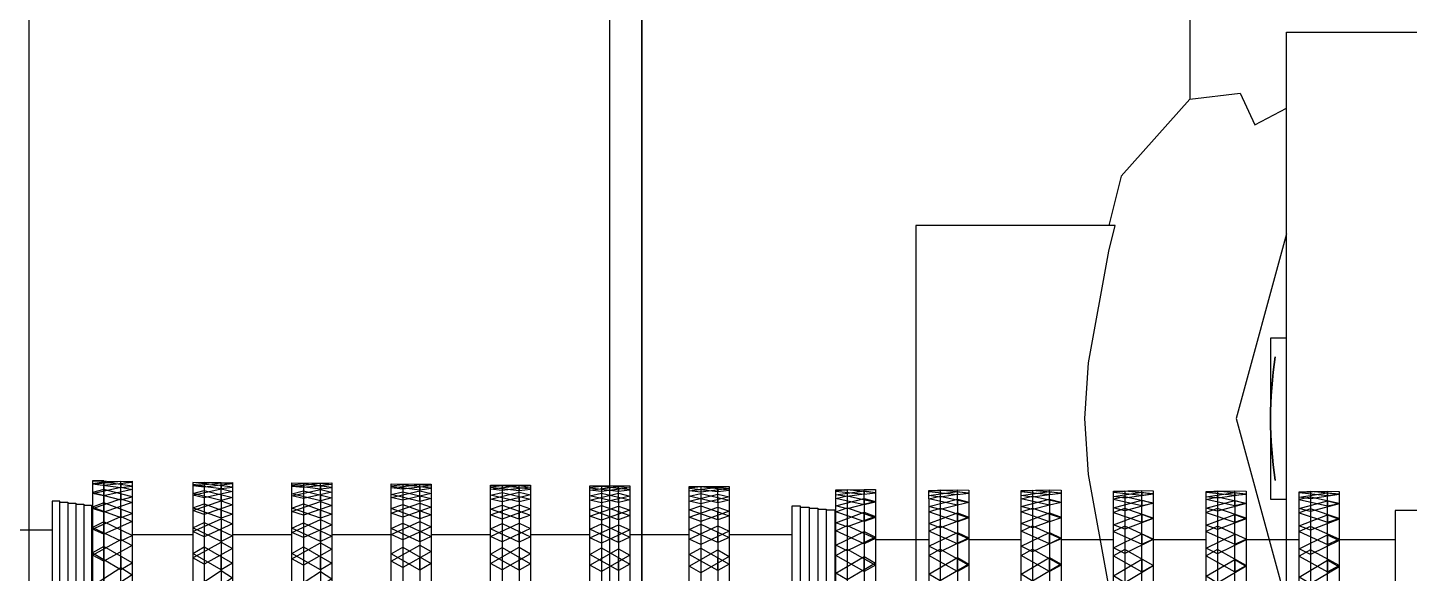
# Model space of a CAD drawing. Header units: millimetres. Extents: x -300 to 383236, y -195106 to -144646.
# Drawn here: x 28095.1 to 28523.5, y -163099.7 to -162930.2 of the extents above; entities that cross this region are included whole.
import ezdxf

# ---------------------------------------------------------------- set-up
doc = ezdxf.new("R2010")
doc.units = ezdxf.units.MM
doc.header["$LTSCALE"] = 60
doc.layers.add('EQUIPMENT', color=253, linetype='Continuous', lineweight=0)

# ---------------------------------------------------------------- blocks, each defined once
blk = doc.blocks.new('A$Cc6299706')
at = {"layer": 'EQUIPMENT', "lineweight": -3}
for points in [[(-42614.55, 32150.92), (-42604.62, 32145.68), (-42600.16, 32155.52), (-42584.53, 32153.66), (-42584.53, 32254.5), (-42584.53, 32509.5), (-42884.53, 32509.5), (-42884.53, 32254.5), (-42884.53, 32153.66), (-42868.9, 32155.52), (-42864.44, 32145.68), (-42854.55, 32150.9)], [(-42884.53, 32298.5), (-43054.53, 32298.5), (-43054.53, 32178.6), (-43054.53, 31949.5), (-43054.53, 32178.6)], [(-43254.53, 32180.96), (-43254.53, 32268.5), (-43254.53, 32284.51), (-43349.53, 32284.51), (-43349.53, 32268.5), (-43254.53, 32268.5), (-43254.53, 32180.96), (-43254.53, 31949.5), (-43254.53, 32180.96), (-43244.53, 32180.96), (-43244.53, 31949.5), (-43254.53, 31949.5), (-43254.53, 31859.51), (-43244.53, 31859.51), (-43244.53, 31628.05), (-43254.53, 31628.05), (-43254.53, 31859.51), (-43254.53, 31628.05), (-43254.53, 31540.5), (-43244.53, 31540.5), (-43244.53, 31533.5), (-43244.96, 31533.18), (-43245.45, 31522.5), (-43064.53, 31486.6)], [(-43064.53, 32178.6), (-43064.53, 31949.5), (-43244.53, 31949.5), (-43244.53, 31859.51), (-43064.53, 31859.51), (-43064.53, 31630.39)], [(-42884.53, 32153.66), (-42905.86, 32129.8), (-42909.65, 32114.5)], [(-42854.55, 32111.9), (-42870.2, 32054.5), (-42854.55, 31997.11)], [(-42854.55, 32079.5), (-42859.53, 32079.5), (-42859.53, 32029.5), (-42854.55, 32029.5)], [(-43221.33, 31963.49), (-43221.33, 32035.22), (-43224.87, 32035.17), (-43216.03, 32035.03)], [(-43224.87, 32035.17), (-43224.87, 32034.3), (-43224.87, 32031.58), (-43224.87, 32027.05), (-43224.87, 32020.76), (-43224.87, 32012.81), (-43224.87, 32003.32), (-43224.87, 31992.41), (-43224.87, 31980.24), (-43224.87, 31967), (-43224.87, 31953.22)], [(-43224.87, 32034.17), (-43216.03, 32035.08), (-43212.5, 32034.71), (-43221.33, 32033.8), (-43221.33, 31962.44)], [(-43216.03, 31997.4), (-43216.03, 32007.72), (-43212.5, 32009.75), (-43221.33, 32014.85), (-43224.87, 32012.81), (-43216.03, 32007.72), (-43216.03, 32016.56), (-43212.5, 32018.24), (-43221.33, 32022.44), (-43224.87, 32020.76), (-43216.03, 32016.56), (-43216.03, 32023.81), (-43212.5, 32025.11), (-43221.33, 32028.34), (-43224.87, 32027.05), (-43216.03, 32023.81), (-43216.03, 32029.35), (-43212.5, 32030.24), (-43221.33, 32032.47), (-43224.87, 32031.58), (-43216.03, 32029.35), (-43216.03, 32033.11), (-43212.5, 32033.58), (-43221.33, 32034.78), (-43224.87, 32034.3), (-43216.03, 32033.11)], [(-43221.33, 32034.78), (-43221.33, 31963.69)], [(-43221.33, 32032.47), (-43221.33, 31963.05)], [(-43216.03, 32034.06), (-43216.03, 32033.11), (-43216.03, 32035.03), (-43212.5, 32035.08), (-43212.5, 32033.58), (-43212.5, 32030.24), (-43212.5, 32025.11), (-43212.5, 32018.24), (-43212.5, 32009.75), (-43212.5, 31999.76), (-43212.5, 31988.41), (-43212.5, 31975.86), (-43212.5, 31965.71)], [(-43184.93, 32034.63), (-43193.76, 32034.73), (-43190.24, 32034.77), (-43190.24, 31963.26)], [(-43193.76, 32034.73), (-43193.76, 32033.95), (-43193.76, 32031.3), (-43193.76, 32026.82), (-43193.76, 32020.59), (-43193.76, 32012.69), (-43193.76, 32003.23), (-43193.76, 31992.35), (-43193.76, 31980.21), (-43193.76, 31969.67)], [(-43184.93, 32030.86), (-43184.93, 32029.1), (-43184.93, 32032.79), (-43181.39, 32033.26), (-43190.24, 32034.4), (-43193.76, 32033.95), (-43184.93, 32032.79)], [(-43184.93, 32029.1), (-43193.76, 32031.3), (-43190.24, 32032.17), (-43181.39, 32029.98), (-43184.93, 32029.1), (-43184.93, 32023.62)], [(-43190.24, 32034.4), (-43190.24, 31963.5)], [(-43190.24, 32033.27), (-43190.24, 31962.17)], [(-43190.24, 32032.17), (-43190.24, 31962.9)], [(-43184.93, 32033.72), (-43184.93, 32032.79), (-43184.93, 32034.63), (-43181.39, 32034.68), (-43181.39, 32033.26), (-43181.39, 32029.98), (-43181.39, 32024.9), (-43181.39, 32018.09), (-43181.39, 32009.65), (-43181.39, 31999.69), (-43181.39, 31988.37), (-43181.39, 31975.83), (-43181.39, 31965.87)], [(-43162.97, 31969.72), (-43162.97, 31980.2), (-43162.97, 31992.34), (-43162.97, 32003.2), (-43162.97, 32012.65), (-43162.97, 32020.54), (-43162.97, 32026.75), (-43162.97, 32031.2), (-43162.97, 32033.83), (-43162.97, 32034.59), (-43154.13, 32034.51)], [(-43154.13, 32030.76), (-43154.13, 32029.02), (-43154.13, 32032.69), (-43150.59, 32033.14), (-43159.43, 32034.28), (-43162.97, 32033.83), (-43154.13, 32032.69)], [(-43154.13, 32029.02), (-43162.97, 32031.2), (-43159.43, 32032.08), (-43150.59, 32029.9), (-43154.13, 32029.02), (-43154.13, 32023.56)], [(-43159.43, 32034.62), (-43159.43, 31963.19)], [(-43159.43, 32034.28), (-43159.43, 31963.44)], [(-43159.43, 32033.09), (-43159.43, 31962.08)], [(-43159.43, 32032.08), (-43159.43, 31962.85)], [(-43154.13, 32033.6), (-43154.13, 32032.69), (-43154.13, 32034.51), (-43150.59, 32034.55), (-43150.59, 32033.14), (-43150.59, 32029.9), (-43150.59, 32024.84), (-43150.59, 32018.04), (-43150.59, 32009.61), (-43150.59, 31999.66), (-43150.59, 31988.35), (-43150.59, 31975.83), (-43150.59, 31965.92)], [(-43132.17, 31969.85), (-43132.17, 31980.17), (-43132.17, 31992.29), (-43132.17, 32003.14), (-43132.17, 32012.55), (-43132.17, 32020.4), (-43132.17, 32026.57), (-43132.17, 32030.97), (-43132.17, 32033.54), (-43132.17, 32034.24), (-43123.33, 32034.19)], [(-43123.33, 32030.54), (-43123.33, 32028.82), (-43123.33, 32032.44), (-43119.79, 32032.88), (-43128.63, 32033.98), (-43132.17, 32033.54), (-43123.33, 32032.44)], [(-43123.33, 32028.82), (-43132.17, 32030.97), (-43128.63, 32031.83), (-43119.79, 32029.68), (-43123.33, 32028.82), (-43123.33, 32023.41)], [(-43128.63, 32034.25), (-43128.63, 31963.01)], [(-43128.63, 32033.98), (-43128.63, 31963.29)], [(-43128.63, 32032.65), (-43128.63, 31961.87)], [(-43128.63, 32031.83), (-43128.63, 31962.73)], [(-43123.33, 32033.32), (-43123.33, 32032.44), (-43123.33, 32034.19), (-43119.79, 32034.21), (-43119.79, 32032.88), (-43119.79, 32029.68), (-43119.79, 32024.67), (-43119.79, 32017.92), (-43119.79, 32009.52), (-43119.79, 31999.61), (-43119.79, 31988.31), (-43119.79, 31975.81), (-43119.79, 31966.05)], [(-43101.36, 31980.15), (-43101.37, 31992.25), (-43101.37, 32003.07), (-43101.37, 32012.45), (-43101.37, 32020.27), (-43101.37, 32026.4), (-43101.37, 32030.74), (-43101.37, 32033.26), (-43101.37, 32033.9), (-43092.52, 32033.89)], [(-43092.52, 32030.32), (-43092.52, 32028.63), (-43092.52, 32032.19), (-43089, 32032.61), (-43097.83, 32033.69), (-43101.37, 32033.26), (-43092.52, 32032.19)], [(-43097.83, 32033.9), (-43097.83, 31962.83)], [(-43097.83, 32033.69), (-43097.83, 31963.15)], [(-43097.83, 32032.23), (-43097.83, 31961.67)], [(-43092.52, 32033.05), (-43092.52, 32032.19), (-43092.52, 32033.89), (-43089, 32033.89), (-43089, 32032.61), (-43089, 32029.47), (-43089, 32024.51), (-43089, 32017.8), (-43089, 32009.44), (-43089, 31999.55), (-43089, 31988.28), (-43089, 31975.78), (-43089, 31966.18)], [(-43070.56, 31970.07), (-43070.56, 31980.13), (-43070.56, 31992.21), (-43070.56, 32003.02), (-43070.56, 32012.38), (-43070.56, 32020.17), (-43070.56, 32026.26), (-43070.56, 32030.59), (-43070.56, 32033.05), (-43070.56, 32033.65), (-43061.73, 32033.66)], [(-43061.73, 32030.16), (-43061.73, 32028.48), (-43061.73, 32032.01), (-43058.19, 32032.42), (-43067.03, 32033.47), (-43070.56, 32033.05), (-43061.73, 32032.01)], [(-43067.03, 32033.64), (-43067.03, 31962.7)], [(-43067.03, 32033.47), (-43067.03, 31963.04)], [(-43067.03, 32031.92), (-43067.03, 31961.52)], [(-43061.73, 32032.84), (-43061.73, 32032.01), (-43061.73, 32033.66), (-43058.19, 32033.65), (-43058.19, 32032.42), (-43058.19, 32029.32), (-43058.19, 32024.39), (-43058.19, 32017.71), (-43058.19, 32009.37), (-43058.19, 31999.51), (-43058.19, 31988.25), (-43058.19, 31975.76), (-43058.19, 31966.27)], [(-43039.77, 31970.14), (-43039.77, 31980.11), (-43039.77, 31992.19), (-43039.77, 32002.98), (-43039.77, 32012.33), (-43039.77, 32020.09), (-43039.77, 32026.17), (-43039.77, 32030.45), (-43039.77, 32032.9), (-43039.77, 32033.45), (-43030.93, 32033.49)], [(-43030.93, 32030.04), (-43030.93, 32028.37), (-43030.93, 32031.86), (-43027.39, 32032.27), (-43036.23, 32033.3), (-43039.77, 32032.9), (-43030.93, 32031.86)], [(-43036.23, 32033.43), (-43036.23, 31962.61)], [(-43036.23, 32033.3), (-43036.23, 31962.96)], [(-43030.93, 32032.68), (-43030.93, 32031.86), (-43030.93, 32033.49), (-43027.39, 32033.47), (-43027.39, 32032.27), (-43027.39, 32029.2), (-43027.39, 32024.3), (-43027.39, 32017.65), (-43027.39, 32009.33), (-43027.39, 31999.47), (-43027.39, 31988.23), (-43027.39, 31975.95)], [(-42994.36, 31939.97), (-42994.36, 31952.82), (-42994.36, 31966.89), (-42994.36, 31980.03), (-42994.36, 31992.06), (-42994.36, 32002.78), (-42994.36, 32012.03), (-42994.36, 32019.68), (-42994.36, 32025.62), (-42994.36, 32029.76), (-42994.36, 32032.02), (-42994.36, 32032.39), (-42985.53, 32032.54)], [(-42985.53, 32029.36), (-42985.53, 32027.76), (-42985.53, 32031.1), (-42981.99, 32031.47), (-42990.83, 32032.39), (-42994.36, 32032.02), (-42985.53, 32031.1)], [(-42994.36, 32032.39), (-42990.83, 32032.34), (-42990.83, 31962.06)], [(-42985.53, 32031.11), (-42990.83, 32030.37), (-42994.36, 32030.86), (-42985.53, 32032.08), (-42981.99, 32031.59)], [(-42990.83, 32032.39), (-42990.83, 31962.51)], [(-42985.53, 32031.84), (-42985.53, 32031.1), (-42985.53, 32032.54), (-42981.99, 32032.48), (-42981.99, 32031.47), (-42981.99, 32028.56), (-42981.99, 32023.8), (-42981.99, 32017.28), (-42981.99, 32009.07), (-42981.99, 31999.29), (-42981.99, 31988.11), (-42981.99, 31975.69), (-42981.99, 31965.87)], [(-42965.46, 32029.66), (-42965.47, 32031.9), (-42965.47, 32032.24), (-42956.63, 32032.4)], [(-42956.63, 32029.26), (-42956.63, 32027.68), (-42956.63, 32030.98), (-42953.09, 32031.35), (-42961.94, 32032.26), (-42965.47, 32031.9), (-42956.63, 32030.98)], [(-42965.47, 32032.24), (-42961.94, 32032.17), (-42961.94, 31961.99)], [(-42956.62, 32030.93), (-42961.94, 32030.18), (-42965.47, 32030.67), (-42956.63, 32031.92), (-42953.09, 32031.42)], [(-42961.94, 32032.26), (-42961.94, 31962.44)], [(-42956.63, 32031.71), (-42956.63, 32030.98), (-42956.63, 32032.4), (-42953.09, 32032.34), (-42953.09, 32031.35), (-42953.09, 32028.47), (-42953.09, 32023.73), (-42953.09, 32017.22), (-42953.09, 32009.02), (-42953.09, 31999.27), (-42953.09, 31988.1), (-42953.09, 31975.68), (-42953.09, 31965.93)], [(-42936.87, 31969.73), (-42936.87, 31980.02), (-42936.87, 31992.04), (-42936.87, 32002.74), (-42936.87, 32011.98), (-42936.87, 32019.61), (-42936.87, 32025.53), (-42936.87, 32029.64), (-42936.87, 32031.87), (-42936.87, 32032.22), (-42928.02, 32032.38)], [(-42928.02, 32029.24), (-42928.02, 32027.66), (-42928.02, 32030.96), (-42924.5, 32031.33), (-42933.33, 32032.24), (-42936.87, 32031.87), (-42928.02, 32030.96)], [(-42936.87, 32032.22), (-42933.33, 32032.15), (-42933.33, 31961.97)], [(-42928.02, 32030.89), (-42933.33, 32030.14), (-42936.87, 32030.65), (-42928.02, 32031.89), (-42924.5, 32031.39)], [(-42933.33, 32032.24), (-42933.33, 31962.43)], [(-42928.02, 32031.7), (-42928.02, 32030.96), (-42928.02, 32032.38), (-42924.5, 32032.31), (-42924.5, 32031.33), (-42924.5, 32028.45), (-42924.5, 32023.72), (-42924.5, 32017.22), (-42924.5, 32009.02), (-42924.5, 31999.27), (-42924.5, 31988.09), (-42924.5, 31975.68), (-42924.5, 31965.94)], [(-42908.27, 31969.82), (-42908.27, 31980.01), (-42908.27, 31992), (-42908.27, 32002.69), (-42908.27, 32011.91), (-42908.27, 32019.52), (-42908.27, 32025.4), (-42908.27, 32029.47), (-42908.27, 32031.68), (-42908.27, 32031.97), (-42899.43, 32032.16)], [(-42899.43, 32029.18), (-42899.43, 32027.52), (-42899.43, 32029.09), (-42899.43, 32027.52), (-42899.43, 32030.79), (-42895.9, 32031.14), (-42904.73, 32032.03), (-42908.27, 32031.68), (-42899.43, 32030.79)], [(-42908.27, 32031.97), (-42904.73, 32031.89), (-42904.73, 31961.85)], [(-42904.73, 32032.03), (-42904.73, 31962.32)], [(-42899.43, 32031.63), (-42899.43, 32030.79), (-42899.43, 32032.16), (-42895.9, 32032.08), (-42895.9, 32031.14), (-42895.9, 32028.3), (-42895.9, 32023.61), (-42895.9, 32017.13), (-42895.9, 32008.96), (-42895.9, 31999.22), (-42895.9, 31988.07), (-42895.9, 31975.67), (-42895.9, 31966.03)], [(-42879.46, 31969.85), (-42879.46, 31980), (-42879.46, 31991.99), (-42879.46, 32002.68), (-42879.46, 32011.9), (-42879.46, 32019.49), (-42879.46, 32025.37), (-42879.46, 32029.43), (-42879.46, 32031.63), (-42879.46, 32031.91), (-42870.63, 32032.1)], [(-42870.63, 32029.1), (-42870.63, 32027.48), (-42870.63, 32029.04), (-42870.63, 32027.48), (-42870.63, 32030.74), (-42867.09, 32031.1), (-42875.93, 32031.98), (-42879.46, 32031.63), (-42870.63, 32030.74)], [(-42879.46, 32031.91), (-42875.93, 32031.83), (-42875.93, 31961.81)], [(-42875.93, 32031.98), (-42875.93, 31962.3)], [(-42870.63, 32031.56), (-42870.63, 32030.74), (-42870.63, 32032.1), (-42867.09, 32032.02), (-42867.09, 32031.1), (-42867.09, 32028.27), (-42867.09, 32023.57), (-42867.09, 32017.1), (-42867.09, 32008.94), (-42867.09, 31999.21), (-42867.09, 31988.07), (-42867.09, 31975.66), (-42867.09, 31966.04)], [(-42850.67, 31969.88), (-42850.67, 31979.99), (-42850.67, 31991.98), (-42850.67, 32002.66), (-42850.67, 32011.86), (-42850.67, 32019.45), (-42850.67, 32025.31), (-42850.67, 32029.36), (-42850.67, 32031.53), (-42850.67, 32031.79), (-42841.83, 32032.01)], [(-42841.83, 32028.95), (-42841.83, 32027.42), (-42841.83, 32028.97), (-42841.83, 32027.42), (-42841.83, 32030.66), (-42838.3, 32031.01), (-42847.13, 32031.88), (-42850.67, 32031.53), (-42841.83, 32030.66)], [(-42847.13, 32031.88), (-42847.13, 31962.24)], [(-42841.83, 32031.43), (-42841.83, 32030.66), (-42841.83, 32032.01), (-42838.3, 32031.92), (-42838.3, 32031.01), (-42838.3, 32028.2), (-42838.3, 32023.52), (-42838.3, 32017.07), (-42838.3, 32008.92), (-42838.3, 31999.2), (-42838.3, 31988.05), (-42838.3, 31975.65), (-42838.3, 31966.09)], [(-43234.93, 31861.45), (-43234.93, 32028.85), (-43237.33, 32028.85), (-43237.33, 31863.85)], [(-43234.93, 32028.55), (-43232.43, 32028.55), (-43232.43, 31780.45), (-43234.93, 31780.45)], [(-43232.43, 32028.25), (-43230.03, 32028.25), (-43230.03, 31780.75), (-43232.43, 31780.75)], [(-43230.03, 32027.95), (-43227.53, 32027.95), (-43227.53, 31781.05), (-43230.03, 31781.05)], [(-43227.53, 32027.65), (-43225.13, 32027.65), (-43225.13, 31781.35), (-43227.53, 31781.35)], [(-43221.33, 32030.53), (-43221.33, 31960.56)], [(-43221.33, 32028.34), (-43221.33, 31961.57)], [(-43216.03, 32029.62), (-43216.03, 32029.35), (-43216.03, 32031.13), (-43216.03, 32029.35), (-43216.03, 32031.13)], [(-43184.93, 32023.62), (-43193.76, 32026.82), (-43190.24, 32028.11), (-43181.39, 32024.9), (-43184.93, 32023.62), (-43184.93, 32016.42)], [(-43190.24, 32029.9), (-43190.24, 31960.26)], [(-43190.24, 32028.11), (-43190.24, 31961.45)], [(-43154.13, 32023.56), (-43162.97, 32026.75), (-43159.43, 32028.03), (-43150.59, 32024.84), (-43154.13, 32023.56), (-43154.13, 32016.38)], [(-43159.43, 32029.69), (-43159.43, 31960.16)], [(-43159.43, 32028.03), (-43159.43, 31961.41)], [(-43123.33, 32023.41), (-43132.17, 32026.57), (-43128.63, 32027.83), (-43119.79, 32024.67), (-43123.33, 32023.41), (-43123.33, 32016.26)], [(-43128.63, 32029.19), (-43128.63, 31959.92)], [(-43128.63, 32027.83), (-43128.63, 31961.32)], [(-43092.52, 32028.63), (-43101.37, 32030.74), (-43097.83, 32031.6), (-43089, 32029.47), (-43092.52, 32028.63), (-43092.52, 32023.26)], [(-43092.52, 32023.26), (-43101.37, 32026.4), (-43097.83, 32027.65), (-43089, 32024.51), (-43092.52, 32023.26), (-43092.52, 32016.16)], [(-43097.83, 32031.6), (-43097.83, 31962.61)], [(-43097.83, 32028.7), (-43097.83, 31959.68)], [(-43097.83, 32027.65), (-43097.83, 31961.22)], [(-43061.73, 32028.48), (-43070.56, 32030.59), (-43067.03, 32031.42), (-43058.19, 32029.32), (-43061.73, 32028.48), (-43061.73, 32023.14)], [(-43067.03, 32031.42), (-43067.03, 31962.52)], [(-43067.03, 32028.34), (-43067.03, 31959.5)], [(-43030.93, 32028.37), (-43039.77, 32030.45), (-43036.23, 32031.28), (-43027.39, 32029.2), (-43030.93, 32028.37), (-43030.93, 32023.05)], [(-43036.23, 32031.67), (-43036.23, 31961.4)], [(-43036.23, 32031.28), (-43036.23, 31962.45)], [(-43036.23, 32028.05), (-43036.23, 31959.36)], [(-42985.53, 32027.76), (-42994.36, 32029.76), (-42990.83, 32030.55), (-42981.99, 32028.56), (-42985.53, 32027.76), (-42985.53, 32022.6)], [(-42990.83, 32030.55), (-42990.83, 31962.08)], [(-42990.83, 32030.37), (-42990.83, 31960.76)], [(-42956.63, 32027.68), (-42965.47, 32029.66), (-42961.94, 32030.44), (-42953.09, 32028.47), (-42956.63, 32027.68), (-42956.63, 32022.52)], [(-42965.47, 32029.66), (-42965.46, 32025.54)], [(-42956.63, 32027.68), (-42961.94, 32026.31), (-42965.47, 32027.23), (-42956.63, 32029.53), (-42953.09, 32028.61)], [(-42961.94, 32030.44), (-42961.94, 31962.03)], [(-42961.94, 32030.18), (-42961.94, 31960.67)], [(-42928.02, 32027.66), (-42936.87, 32029.64), (-42933.33, 32030.43), (-42924.5, 32028.45), (-42928.02, 32027.66), (-42928.02, 32022.52)], [(-42928.02, 32027.65), (-42933.33, 32026.27), (-42936.87, 32027.19), (-42928.02, 32029.49), (-42924.5, 32028.57)], [(-42933.33, 32030.43), (-42933.33, 31962.02)], [(-42933.33, 32030.14), (-42933.33, 31960.66)], [(-42899.43, 32024.87), (-42899.43, 32022.41), (-42899.43, 32024.81), (-42899.43, 32022.41), (-42899.43, 32024.81), (-42899.43, 32022.41), (-42899.43, 32027.52), (-42895.9, 32028.3), (-42904.73, 32030.26), (-42908.27, 32029.47), (-42899.43, 32027.52)], [(-42904.73, 32030.26), (-42904.73, 31961.93)], [(-42904.73, 32029.84), (-42904.73, 31960.51)], [(-42870.63, 32027.48), (-42879.46, 32029.43), (-42875.93, 32030.22), (-42867.09, 32028.27), (-42870.63, 32027.48), (-42870.63, 32022.38)], [(-42875.93, 32030.22), (-42875.93, 31961.91)], [(-42875.93, 32029.77), (-42875.93, 31960.47)], [(-42850.67, 32031.79), (-42847.13, 32031.71), (-42847.13, 31961.76)], [(-42841.83, 32024.61), (-42841.83, 32022.33), (-42841.83, 32024.72), (-42841.83, 32022.33), (-42841.83, 32024.72), (-42841.83, 32022.33), (-42841.83, 32027.42), (-42838.3, 32028.2), (-42847.13, 32030.14), (-42850.67, 32029.36), (-42841.83, 32027.42)], [(-42847.13, 32030.14), (-42847.13, 31961.87)], [(-42847.13, 32029.62), (-42847.13, 31960.4)], [(-43221.33, 32025.46), (-43221.33, 31957.89)], [(-43216.03, 32024.18), (-43216.03, 32023.81), (-43216.03, 32026.4), (-43216.03, 32023.81), (-43216.03, 32026.4), (-43216.03, 32023.81), (-43216.03, 32026.4)], [(-43190.24, 32024.74), (-43190.24, 31957.54)], [(-43184.93, 32026.18), (-43184.93, 32023.62)], [(-43159.43, 32024.5), (-43159.43, 31957.43)], [(-43154.13, 32026.11), (-43154.13, 32023.56)], [(-43128.63, 32023.92), (-43128.63, 31957.15)], [(-43123.33, 32025.94), (-43123.33, 32023.41)], [(-43097.83, 32023.35), (-43097.83, 31956.87)], [(-43092.52, 32025.77), (-43092.52, 32023.26)], [(-43061.73, 32023.14), (-43070.56, 32026.26), (-43067.03, 32027.52), (-43058.19, 32024.39), (-43061.73, 32023.14), (-43061.73, 32016.08)], [(-43067.03, 32027.52), (-43067.03, 31961.15)], [(-43061.73, 32025.64), (-43061.73, 32023.14)], [(-43030.93, 32023.05), (-43039.77, 32026.17), (-43036.23, 32027.41), (-43027.39, 32024.3), (-43030.93, 32023.05), (-43030.93, 32016.01)], [(-43036.23, 32027.41), (-43036.23, 31961.1)], [(-43030.93, 32025.54), (-43030.93, 32023.05)], [(-43005.33, 31861.82), (-43005.33, 32027.35), (-43007.93, 32027.35), (-43007.93, 31864.42)], [(-43005.33, 32027.05), (-43002.63, 32027.05), (-43002.63, 31781.96), (-43005.33, 31781.96)], [(-43002.63, 32026.75), (-42999.93, 32026.75), (-42999.93, 31782.26), (-43002.63, 31782.26)], [(-42999.93, 32026.45), (-42997.33, 32026.45), (-42997.33, 31782.56), (-42999.93, 31782.56)], [(-42997.33, 32026.15), (-42994.63, 32026.15), (-42994.63, 31782.86), (-42997.33, 31782.86)], [(-42985.53, 32022.6), (-42994.36, 32025.62), (-42990.83, 32026.84), (-42981.99, 32023.8), (-42985.53, 32022.6), (-42985.53, 32015.67)], [(-42990.83, 32026.84), (-42990.83, 31960.81)], [(-42990.83, 32026.53), (-42990.83, 31958.63)], [(-42985.53, 32025.02), (-42985.53, 32022.6)], [(-42956.63, 32022.52), (-42965.47, 32025.54), (-42961.94, 32026.75), (-42953.09, 32023.73), (-42956.63, 32022.52), (-42956.63, 32015.62)], [(-42965.47, 32025.54), (-42965.46, 32019.62)], [(-42961.94, 32026.75), (-42961.94, 31960.76)], [(-42961.94, 32026.31), (-42961.94, 31958.52)], [(-42956.63, 32024.94), (-42956.63, 32022.52)], [(-42928.02, 32022.52), (-42936.87, 32025.53), (-42933.33, 32026.73), (-42924.5, 32023.72), (-42928.02, 32022.52), (-42928.02, 32015.61)], [(-42928.05, 32022.56), (-42933.33, 32020.58), (-42936.87, 32021.91), (-42928.02, 32025.23), (-42924.5, 32023.9)], [(-42933.33, 32026.73), (-42933.33, 31960.75)], [(-42933.33, 32026.27), (-42933.33, 31958.5)], [(-42928.02, 32024.92), (-42928.02, 32022.52)], [(-42899.43, 32018.75), (-42899.43, 32015.53), (-42899.43, 32018.72), (-42899.43, 32015.53), (-42899.43, 32018.72), (-42899.43, 32015.53), (-42899.43, 32018.72), (-42899.43, 32015.53), (-42899.43, 32022.41), (-42895.9, 32023.61), (-42904.73, 32026.6), (-42908.27, 32025.4), (-42899.43, 32022.41)], [(-42904.73, 32026.6), (-42904.73, 31960.68)], [(-42904.73, 32025.92), (-42904.73, 31958.33)], [(-42867.09, 32016.91), (-42875.93, 32012.58), (-42879.46, 32014.3), (-42870.63, 32018.64), (-42870.63, 32015.51), (-42870.63, 32018.7), (-42870.63, 32015.51), (-42870.63, 32018.7), (-42870.63, 32015.51), (-42870.63, 32018.7), (-42870.63, 32015.51), (-42870.63, 32022.38), (-42867.09, 32023.57), (-42875.93, 32026.56), (-42879.46, 32025.37), (-42870.63, 32022.38), (-42870.63, 32024.77), (-42870.63, 32022.38), (-42870.63, 32024.77)], [(-42875.93, 32026.56), (-42875.93, 31960.66)], [(-42875.93, 32025.82), (-42875.93, 31958.28)], [(-42841.83, 32018.45), (-42841.83, 32015.47), (-42841.83, 32018.65), (-42841.83, 32015.47), (-42841.83, 32018.65), (-42841.83, 32015.47), (-42841.83, 32018.65), (-42841.83, 32015.47), (-42841.83, 32022.33), (-42838.3, 32023.52), (-42847.13, 32026.5), (-42850.67, 32025.31), (-42841.83, 32022.33)], [(-42847.13, 32026.5), (-42847.13, 31960.64)], [(-42847.13, 32025.66), (-42847.13, 31958.2)], [(-42808.53, 32026), (-42820.93, 32026), (-42820.93, 31783.01), (-42808.53, 31783.01)], [(-43257.13, 32020), (-43241.83, 32020), (-43237.43, 32020)], [(-43221.33, 32022.44), (-43221.33, 31959.28)], [(-43216.03, 32017.03), (-43216.03, 32016.56), (-43216.03, 32019.92), (-43216.03, 32016.56), (-43216.03, 32019.92), (-43216.03, 32016.56), (-43216.03, 32019.92), (-43216.03, 32016.56), (-43216.03, 32019.92)], [(-43184.93, 32016.42), (-43193.76, 32020.59), (-43190.24, 32022.26), (-43181.39, 32018.09), (-43184.93, 32016.42), (-43184.93, 32007.62)], [(-43190.24, 32022.26), (-43190.24, 31959.18)], [(-43184.93, 32019.76), (-43184.93, 32016.42)], [(-43184.93, 32019.76), (-43184.93, 32016.42)], [(-43184.93, 32019.76), (-43184.93, 32016.42)], [(-43154.13, 32016.38), (-43162.97, 32020.54), (-43159.43, 32022.2), (-43150.59, 32018.04), (-43154.13, 32016.38), (-43154.13, 32007.58)], [(-43159.43, 32022.2), (-43159.43, 31959.16)], [(-43154.13, 32019.7), (-43154.13, 32016.38)], [(-43154.13, 32019.7), (-43154.13, 32016.38)], [(-43154.13, 32019.7), (-43154.13, 32016.38)], [(-43123.33, 32016.26), (-43132.17, 32020.4), (-43128.63, 32022.06), (-43119.79, 32017.92), (-43123.33, 32016.26), (-43123.33, 32007.51)], [(-43128.63, 32022.06), (-43128.63, 31959.08)], [(-43123.33, 32019.57), (-43123.33, 32016.26)], [(-43123.33, 32019.57), (-43123.33, 32016.26)], [(-43123.33, 32019.57), (-43123.33, 32016.26)], [(-43092.52, 32016.16), (-43101.37, 32020.27), (-43097.83, 32021.92), (-43089, 32017.8), (-43092.52, 32016.16), (-43092.52, 32007.43)], [(-43097.83, 32021.92), (-43097.83, 31959.01)], [(-43092.52, 32019.45), (-43092.52, 32016.16)], [(-43092.52, 32019.45), (-43092.52, 32016.16)], [(-43092.52, 32019.45), (-43092.52, 32016.16)], [(-43061.73, 32016.08), (-43070.56, 32020.17), (-43067.03, 32021.81), (-43058.19, 32017.71), (-43061.73, 32016.08), (-43061.73, 32007.37)], [(-43067.03, 32022.94), (-43067.03, 31956.68)], [(-43067.03, 32021.81), (-43067.03, 31958.95)], [(-43061.73, 32019.35), (-43061.73, 32016.08)], [(-43061.73, 32019.35), (-43061.73, 32016.08)], [(-43061.73, 32019.35), (-43061.73, 32016.08)], [(-43030.93, 32016.01), (-43039.77, 32020.09), (-43036.23, 32021.73), (-43027.39, 32017.65), (-43030.93, 32016.01), (-43030.93, 32007.33)], [(-43036.23, 32022.61), (-43036.23, 31956.52)], [(-43036.23, 32021.73), (-43036.23, 31958.91)], [(-43030.93, 32019.28), (-43030.93, 32016.01)], [(-43030.93, 32019.28), (-43030.93, 32016.01)], [(-43030.93, 32019.28), (-43030.93, 32016.01)], [(-42985.53, 32015.67), (-42994.36, 32019.68), (-42990.83, 32021.29), (-42981.99, 32017.28), (-42985.53, 32015.67), (-42985.53, 32007.08)], [(-42990.83, 32021.29), (-42990.83, 31958.69)], [(-42990.83, 32020.88), (-42990.83, 31955.68)], [(-42956.63, 32015.62), (-42965.47, 32019.62), (-42961.94, 32021.23), (-42953.09, 32017.22), (-42956.63, 32015.62), (-42956.63, 32007.05)], [(-42965.47, 32019.62), (-42965.46, 32011.99)], [(-42961.94, 32021.23), (-42961.94, 31958.65)], [(-42961.94, 32020.62), (-42961.94, 31955.56)], [(-42928.02, 32015.61), (-42936.87, 32019.61), (-42933.33, 32021.22), (-42924.5, 32017.22), (-42928.02, 32015.61), (-42928.02, 32007.05)], [(-42933.33, 32021.22), (-42933.33, 31958.65)], [(-42933.33, 32020.58), (-42933.33, 31955.54)], [(-42895.9, 32008.83), (-42904.73, 32003.59), (-42908.27, 32005.69), (-42899.43, 32010.93), (-42899.43, 32006.98), (-42899.43, 32010.93), (-42899.43, 32006.98), (-42899.43, 32010.93), (-42899.43, 32006.98), (-42899.43, 32010.93), (-42899.43, 32006.98), (-42899.43, 32010.93), (-42899.43, 32006.98), (-42899.43, 32015.53), (-42895.9, 32017.13), (-42904.73, 32021.11), (-42908.27, 32019.52), (-42899.43, 32015.53)], [(-42904.73, 32021.11), (-42904.73, 31958.59)], [(-42904.73, 32020.17), (-42904.73, 31955.35)], [(-42870.63, 32010.8), (-42870.63, 32006.98), (-42870.63, 32010.91), (-42870.63, 32006.98), (-42870.63, 32010.91), (-42870.63, 32006.98), (-42870.63, 32010.91), (-42870.63, 32006.98), (-42870.63, 32010.91), (-42870.63, 32006.98), (-42870.63, 32015.51), (-42867.09, 32017.1), (-42875.93, 32021.09), (-42879.46, 32019.49), (-42870.63, 32015.51)], [(-42875.93, 32021.09), (-42875.93, 31958.58)], [(-42875.93, 32020.06), (-42875.93, 31955.29)], [(-42841.83, 32010.59), (-42841.83, 32006.95), (-42841.83, 32010.88), (-42841.83, 32006.95), (-42841.83, 32010.88), (-42841.83, 32006.95), (-42841.83, 32010.88), (-42841.83, 32006.95), (-42841.83, 32010.88), (-42841.83, 32006.95), (-42841.83, 32015.47), (-42838.3, 32017.07), (-42847.13, 32021.04), (-42850.67, 32019.45), (-42841.83, 32015.47)], [(-42847.13, 32021.04), (-42847.13, 31958.56)], [(-42847.13, 32019.88), (-42847.13, 31955.21)], [(-43221.33, 32018.66), (-43221.33, 31954.45)], [(-43221.33, 32014.85), (-43221.33, 31956.2)], [(-43212.43, 32018.5), (-43193.83, 32018.5)], [(-43184.93, 32007.62), (-43193.76, 32012.69), (-43190.24, 32014.72), (-43181.39, 32009.65), (-43184.93, 32007.62), (-43184.93, 31997.33)], [(-43190.24, 32017.84), (-43190.24, 31954.06)], [(-43190.24, 32014.72), (-43190.24, 31956.13)], [(-43181.33, 32018.5), (-43163.03, 32018.5)], [(-43159.43, 32017.58), (-43159.43, 31953.93)], [(-43150.53, 32018.5), (-43132.23, 32018.5)], [(-43128.63, 32016.92), (-43128.63, 31953.62)], [(-43119.73, 32018.5), (-43101.43, 32018.5)], [(-43097.83, 32016.29), (-43097.83, 31953.32)], [(-43088.93, 32018.5), (-43070.63, 32018.5)], [(-43067.03, 32015.81), (-43067.03, 31953.09)], [(-43058.13, 32018.5), (-43039.83, 32018.5)], [(-43036.23, 32015.44), (-43036.23, 31952.91)], [(-43027.33, 32018.5), (-43012.33, 32018.5), (-43008.03, 32018.5)], [(-42985.53, 32018.88), (-42985.53, 32015.67)], [(-42985.53, 32018.88), (-42985.53, 32015.67)], [(-42985.53, 32018.88), (-42985.53, 32015.67)], [(-42981.93, 32017), (-42965.53, 32017)], [(-42956.63, 32018.82), (-42956.63, 32015.62)], [(-42956.63, 32018.82), (-42956.63, 32015.62)], [(-42956.63, 32018.82), (-42956.63, 32015.62)], [(-42953.03, 32017), (-42936.93, 32017)], [(-42928.02, 32018.81), (-42928.02, 32015.61)], [(-42928.02, 32018.81), (-42928.02, 32015.61)], [(-42928.02, 32018.81), (-42928.02, 32015.61)], [(-42924.43, 32017), (-42908.33, 32017)], [(-42895.83, 32017), (-42879.53, 32017)], [(-42867.03, 32017), (-42850.73, 32017)], [(-42838.23, 32017), (-42825.23, 32017), (-42820.93, 32017)], [(-43216.03, 32008.27), (-43216.03, 32007.72), (-43216.03, 32011.79), (-43216.03, 32007.72), (-43216.03, 32011.79), (-43216.03, 32007.72), (-43216.03, 32011.79), (-43216.03, 32007.72), (-43216.03, 32011.79), (-43216.03, 32007.72), (-43216.03, 32011.79)], [(-43184.93, 32011.68), (-43184.93, 32007.62)], [(-43184.93, 32011.68), (-43184.93, 32007.62)], [(-43184.93, 32011.68), (-43184.93, 32007.62)], [(-43184.93, 32011.68), (-43184.93, 32007.62)], [(-43184.93, 32011.68), (-43184.93, 32007.62)], [(-43154.13, 32007.58), (-43162.97, 32012.65), (-43159.43, 32014.68), (-43150.59, 32009.61), (-43154.13, 32007.58), (-43154.13, 31997.31)], [(-43159.43, 32014.68), (-43159.43, 31956.11)], [(-43154.13, 32011.63), (-43154.13, 32007.58)], [(-43154.13, 32011.63), (-43154.13, 32007.58)], [(-43154.13, 32011.63), (-43154.13, 32007.58)], [(-43154.13, 32011.63), (-43154.13, 32007.58)], [(-43154.13, 32011.63), (-43154.13, 32007.58)], [(-43123.33, 32007.51), (-43132.17, 32012.55), (-43128.63, 32014.57), (-43119.79, 32009.52), (-43123.33, 32007.51), (-43123.33, 31997.26)], [(-43128.63, 32014.57), (-43128.63, 31956.05)], [(-43123.33, 32011.54), (-43123.33, 32007.51)], [(-43123.33, 32011.54), (-43123.33, 32007.51)], [(-43123.33, 32011.54), (-43123.33, 32007.51)], [(-43123.33, 32011.54), (-43123.33, 32007.51)], [(-43123.33, 32011.54), (-43123.33, 32007.51)], [(-43092.52, 32007.43), (-43101.37, 32012.45), (-43097.83, 32014.46), (-43089, 32009.44), (-43092.52, 32007.43), (-43092.52, 31997.2)], [(-43097.83, 32014.46), (-43097.83, 31956)], [(-43092.52, 32011.45), (-43092.52, 32007.43)], [(-43092.52, 32011.45), (-43092.52, 32007.43)], [(-43092.52, 32011.45), (-43092.52, 32007.43)], [(-43092.52, 32011.45), (-43092.52, 32007.43)], [(-43092.52, 32011.45), (-43092.52, 32007.43)], [(-43061.73, 32007.37), (-43070.56, 32012.38), (-43067.03, 32014.39), (-43058.19, 32009.37), (-43061.73, 32007.37), (-43061.73, 31997.17)], [(-43067.03, 32014.39), (-43067.03, 31955.96)], [(-43061.73, 32011.39), (-43061.73, 32007.37)], [(-43061.73, 32011.39), (-43061.73, 32007.37)], [(-43061.73, 32011.39), (-43061.73, 32007.37)], [(-43061.73, 32011.39), (-43061.73, 32007.37)], [(-43061.73, 32011.39), (-43061.73, 32007.37)], [(-43030.93, 32007.33), (-43039.77, 32012.33), (-43036.23, 32014.33), (-43027.39, 32009.33), (-43030.93, 32007.33), (-43030.93, 31997.13)], [(-43036.23, 32014.33), (-43036.23, 31955.93)], [(-43030.93, 32011.32), (-43030.93, 32007.33)], [(-43030.93, 32011.32), (-43030.93, 32007.33)], [(-43030.93, 32011.32), (-43030.93, 32007.33)], [(-43030.93, 32011.32), (-43030.93, 32007.33)], [(-43030.93, 32011.32), (-43030.93, 32007.33)], [(-42985.53, 32007.08), (-42994.36, 32012.03), (-42990.83, 32014.01), (-42981.99, 32009.07), (-42985.53, 32007.08), (-42985.53, 31996.97)], [(-42990.83, 32014.01), (-42990.83, 31955.76)], [(-42990.83, 32013.48), (-42990.83, 31951.98)], [(-42985.53, 32011.04), (-42985.53, 32007.08)], [(-42985.53, 32011.04), (-42985.53, 32007.08)], [(-42985.53, 32011.04), (-42985.53, 32007.08)], [(-42985.53, 32011.04), (-42985.53, 32007.08)], [(-42985.53, 32011.04), (-42985.53, 32007.08)], [(-42956.63, 32007.05), (-42965.47, 32011.99), (-42961.94, 32013.96), (-42953.09, 32009.02), (-42956.63, 32007.05), (-42956.63, 31996.95)], [(-42965.47, 32011.99), (-42965.46, 32002.74)], [(-42961.94, 32013.96), (-42961.94, 31955.73)], [(-42961.94, 32013.19), (-42961.94, 31951.84)], [(-42956.63, 32011), (-42956.63, 32007.05)], [(-42956.63, 32011), (-42956.63, 32007.05)], [(-42956.63, 32011), (-42956.63, 32007.05)], [(-42956.63, 32011), (-42956.63, 32007.05)], [(-42956.63, 32011), (-42956.63, 32007.05)], [(-42928.02, 32007.05), (-42936.87, 32011.98), (-42933.33, 32013.95), (-42924.5, 32009.02), (-42928.02, 32007.05), (-42928.02, 31996.95)], [(-42933.33, 32013.95), (-42933.33, 31955.73)], [(-42933.33, 32013.15), (-42933.33, 31951.82)], [(-42928.02, 32010.99), (-42928.02, 32007.05)], [(-42928.02, 32010.99), (-42928.02, 32007.05)], [(-42928.02, 32010.99), (-42928.02, 32007.05)], [(-42928.02, 32010.99), (-42928.02, 32007.05)], [(-42928.02, 32010.99), (-42928.02, 32007.05)], [(-42895.9, 31999.07), (-42904.73, 31993.01), (-42908.27, 31995.43), (-42899.43, 32001.5), (-42899.43, 31996.91), (-42899.43, 32001.53), (-42899.43, 31996.91), (-42899.43, 32001.53), (-42899.43, 31996.91), (-42899.43, 32001.53), (-42899.43, 31996.91), (-42899.43, 32001.53), (-42899.43, 31996.91), (-42899.43, 32001.53), (-42899.43, 31996.91), (-42899.43, 32006.98), (-42895.9, 32008.96), (-42904.73, 32013.88), (-42908.27, 32011.91), (-42899.43, 32006.98)], [(-42904.73, 32013.88), (-42904.73, 31955.69)], [(-42904.73, 32012.69), (-42904.73, 31951.6)], [(-42870.63, 32001.37), (-42870.63, 31996.9), (-42870.63, 32001.53), (-42870.63, 31996.9), (-42870.63, 32001.53), (-42870.63, 31996.9), (-42870.63, 32001.53), (-42870.63, 31996.9), (-42870.63, 32001.53), (-42870.63, 31996.9), (-42870.63, 32001.53), (-42870.63, 31996.9), (-42870.63, 32006.98), (-42867.09, 32008.94), (-42875.93, 32013.86), (-42879.46, 32011.9), (-42870.63, 32006.98)], [(-42875.93, 32013.86), (-42875.93, 31955.68)], [(-42875.93, 32012.58), (-42875.93, 31951.55)], [(-42841.83, 32001.13), (-42841.83, 31996.89), (-42841.83, 32001.51), (-42841.83, 31996.89), (-42841.83, 32001.51), (-42841.83, 31996.89), (-42841.83, 32001.51), (-42841.83, 31996.89), (-42841.83, 32001.51), (-42841.83, 31996.89), (-42841.83, 32001.51), (-42841.83, 31996.89), (-42841.83, 32006.95), (-42838.3, 32008.92), (-42847.13, 32013.83), (-42850.67, 32011.86), (-42841.83, 32006.95)], [(-42847.13, 32013.83), (-42847.13, 31955.66)], [(-42847.13, 32012.36), (-42847.13, 31951.45)], [(-43221.33, 32010.23), (-43221.33, 31950.29)], [(-43190.24, 32009.32), (-43190.24, 31949.86)], [(-43159.43, 32009.02), (-43159.43, 31949.72)], [(-43128.63, 32008.29), (-43128.63, 31949.38)], [(-43097.83, 32007.58), (-43097.83, 31949.04)], [(-43067.03, 32007.06), (-43067.03, 31948.79)], [(-43036.23, 32006.65), (-43036.23, 31948.6)]]:
    blk.add_lwpolyline(points, dxfattribs=at)
for points in [[(-42614.55, 31934.51), (-42854.55, 31934.51), (-42854.55, 32174.5), (-42614.55, 32174.5)], [(-42907.66, 31994.51), (-42909.65, 32002.54), (-42915.94, 32037.18), (-42917.09, 32054.5), (-42915.94, 32071.83), (-42909.65, 32106.47), (-42907.66, 32114.5), (-42969.53, 32114.5), (-42969.53, 31994.51)], [(-43224.87, 32031.31), (-43216.03, 32033.27), (-43212.5, 32032.49), (-43221.33, 32030.53)], [(-43193.76, 32033.65), (-43184.93, 32034.61), (-43181.39, 32034.23), (-43190.24, 32033.27)], [(-43181.39, 32031.91), (-43190.24, 32029.9), (-43193.76, 32030.71), (-43184.93, 32032.71)], [(-43162.97, 32033.48), (-43154.13, 32034.46), (-43150.59, 32034.07), (-43159.43, 32033.09)], [(-43162.97, 32030.51), (-43154.13, 32032.53), (-43150.59, 32031.72), (-43159.43, 32029.69)], [(-43119.79, 32033.67), (-43128.63, 32032.65), (-43132.17, 32033.05), (-43123.33, 32034.08)], [(-43132.17, 32030.01), (-43123.33, 32032.08), (-43119.79, 32031.26), (-43128.63, 32029.19)], [(-43089, 32033.28), (-43097.83, 32032.23), (-43101.37, 32032.65), (-43092.52, 32033.71)], [(-43070.56, 32032.35), (-43061.73, 32033.43), (-43058.19, 32033), (-43067.03, 32031.92)], [(-43039.77, 32032.12), (-43030.93, 32033.22), (-43027.39, 32032.78), (-43036.23, 32031.67)], [(-43224.87, 32026.64), (-43216.03, 32029.62), (-43212.5, 32028.43), (-43221.33, 32025.46)], [(-43181.39, 32027.76), (-43190.24, 32024.74), (-43193.76, 32025.95), (-43184.93, 32028.97)], [(-43184.93, 32029.1), (-43184.93, 32030.86)], [(-43162.97, 32025.72), (-43154.13, 32028.76), (-43150.59, 32027.54), (-43159.43, 32024.5)], [(-43154.13, 32029.02), (-43154.13, 32030.76)], [(-43119.79, 32027), (-43128.63, 32023.92), (-43132.17, 32025.15), (-43123.33, 32028.24)], [(-43123.33, 32028.82), (-43123.33, 32030.54)], [(-43089, 32030.81), (-43097.83, 32028.7), (-43101.37, 32029.54), (-43092.52, 32031.64)], [(-43089, 32026.48), (-43097.83, 32023.35), (-43101.37, 32024.61), (-43092.52, 32027.73)], [(-43092.52, 32028.63), (-43092.52, 32030.32)], [(-43058.19, 32030.47), (-43067.03, 32028.34), (-43070.56, 32029.18), (-43061.73, 32031.33)], [(-43061.73, 32028.48), (-43061.73, 32030.16)], [(-43039.77, 32028.91), (-43030.93, 32031.07), (-43027.39, 32030.21), (-43036.23, 32028.05)], [(-43030.93, 32028.37), (-43030.93, 32030.04)], [(-42994.36, 32027.45), (-42985.53, 32029.72), (-42981.99, 32028.81), (-42990.83, 32026.53)], [(-42985.53, 32027.76), (-42985.53, 32029.36)], [(-42956.63, 32027.68), (-42956.63, 32029.26)], [(-42928.02, 32027.66), (-42928.02, 32029.24)], [(-42908.27, 32030.36), (-42899.43, 32031.63), (-42895.9, 32031.11), (-42904.73, 32029.84)], [(-42895.9, 32028.25), (-42904.73, 32025.92), (-42908.27, 32026.85), (-42899.43, 32029.18)], [(-42879.46, 32030.28), (-42870.63, 32031.56), (-42867.09, 32031.04), (-42875.93, 32029.77)], [(-42867.09, 32028.16), (-42875.93, 32025.82), (-42879.46, 32026.76), (-42870.63, 32029.1)], [(-42850.67, 32030.14), (-42841.83, 32031.43), (-42838.3, 32030.92), (-42847.13, 32029.62)], [(-42850.67, 32026.61), (-42841.83, 32028.95), (-42838.3, 32028.02), (-42847.13, 32025.66)], [(-43224.87, 32020.24), (-43216.03, 32024.18), (-43212.5, 32022.6), (-43221.33, 32018.66)], [(-43193.76, 32019.45), (-43184.93, 32023.44), (-43181.39, 32021.84), (-43190.24, 32017.84)], [(-43184.93, 32023.62), (-43184.93, 32026.18)], [(-43184.93, 32023.62), (-43184.93, 32026.18)], [(-43154.13, 32023.56), (-43154.13, 32026.11)], [(-43154.13, 32023.56), (-43154.13, 32026.11)], [(-43123.33, 32023.41), (-43123.33, 32025.94)], [(-43123.33, 32023.41), (-43123.33, 32025.94)], [(-43092.52, 32023.26), (-43092.52, 32025.77)], [(-43092.52, 32023.26), (-43092.52, 32025.77)], [(-43070.56, 32024.2), (-43061.73, 32027.36), (-43058.19, 32026.1), (-43067.03, 32022.94)], [(-43061.73, 32023.14), (-43061.73, 32025.64)], [(-43061.73, 32023.14), (-43061.73, 32025.64)], [(-43027.39, 32025.79), (-43036.23, 32022.61), (-43039.77, 32023.88), (-43030.93, 32027.07)], [(-43030.93, 32023.05), (-43030.93, 32025.54)], [(-43030.93, 32023.05), (-43030.93, 32025.54)], [(-42994.36, 32022.2), (-42985.53, 32025.5), (-42981.99, 32024.17), (-42990.83, 32020.88)], [(-42985.53, 32022.6), (-42985.53, 32025.02)], [(-42985.53, 32022.6), (-42985.53, 32025.02)], [(-42953.09, 32023.94), (-42961.94, 32020.62), (-42965.47, 32021.95), (-42956.63, 32025.27)], [(-42956.63, 32022.52), (-42956.63, 32024.94)], [(-42956.63, 32022.52), (-42956.63, 32024.94)], [(-42928.02, 32022.52), (-42928.02, 32024.92)], [(-42928.02, 32022.52), (-42928.02, 32024.92)], [(-42908.27, 32021.51), (-42899.43, 32024.87), (-42895.9, 32023.53), (-42904.73, 32020.17)], [(-42879.46, 32021.41), (-42870.63, 32024.77), (-42867.09, 32023.43), (-42875.93, 32020.06)], [(-42870.63, 32022.38), (-42870.63, 32024.77)], [(-42850.67, 32021.23), (-42841.83, 32024.61), (-42838.3, 32023.26), (-42847.13, 32019.88)], [(-43184.93, 32016.42), (-43184.93, 32019.76)], [(-43184.93, 32016.42), (-43184.93, 32019.76)], [(-43162.97, 32019.18), (-43154.13, 32023.19), (-43150.59, 32021.59), (-43159.43, 32017.58)], [(-43154.13, 32016.38), (-43154.13, 32019.7)], [(-43154.13, 32016.38), (-43154.13, 32019.7)], [(-43119.79, 32020.97), (-43128.63, 32016.92), (-43132.17, 32018.54), (-43123.33, 32022.6)], [(-43123.33, 32016.26), (-43123.33, 32019.57)], [(-43123.33, 32016.26), (-43123.33, 32019.57)], [(-43101.37, 32017.92), (-43092.52, 32022.02), (-43089, 32020.38), (-43097.83, 32016.29)], [(-43092.52, 32016.16), (-43092.52, 32019.45)], [(-43092.52, 32016.16), (-43092.52, 32019.45)], [(-43058.19, 32019.94), (-43067.03, 32015.81), (-43070.56, 32017.46), (-43061.73, 32021.59)], [(-43061.73, 32016.08), (-43061.73, 32019.35)], [(-43061.73, 32016.08), (-43061.73, 32019.35)], [(-43039.77, 32017.11), (-43030.93, 32021.25), (-43027.39, 32019.6), (-43036.23, 32015.44)], [(-43030.93, 32016.01), (-43030.93, 32019.28)], [(-43030.93, 32016.01), (-43030.93, 32019.28)], [(-42994.36, 32015.2), (-42985.53, 32019.47), (-42981.99, 32017.76), (-42990.83, 32013.48)], [(-42953.09, 32017.49), (-42961.94, 32013.19), (-42965.47, 32014.91), (-42956.63, 32019.21)], [(-42936.87, 32014.87), (-42928.02, 32019.16), (-42924.5, 32017.44), (-42933.33, 32013.15)], [(-43224.87, 32012.17), (-43216.03, 32017.03), (-43212.5, 32015.09), (-43221.33, 32010.23)], [(-43193.76, 32011.29), (-43184.93, 32016.2), (-43181.39, 32014.23), (-43190.24, 32009.32)], [(-43162.97, 32011), (-43154.13, 32015.93), (-43150.59, 32013.95), (-43159.43, 32009.02)], [(-43132.17, 32010.27), (-43123.33, 32015.25), (-43119.79, 32013.26), (-43128.63, 32008.29)], [(-42985.53, 32015.67), (-42985.53, 32018.88)], [(-42985.53, 32015.67), (-42985.53, 32018.88)], [(-42956.63, 32015.62), (-42956.63, 32018.82)], [(-42956.63, 32015.62), (-42956.63, 32018.82)], [(-42928.02, 32015.61), (-42928.02, 32018.81)], [(-42928.02, 32015.61), (-42928.02, 32018.81)], [(-42895.9, 32017.02), (-42904.73, 32012.69), (-42908.27, 32014.43), (-42899.43, 32018.75)], [(-42850.67, 32014.1), (-42841.83, 32018.45), (-42838.3, 32016.71), (-42847.13, 32012.36)], [(-43184.93, 32007.62), (-43184.93, 32011.68)], [(-43184.93, 32007.62), (-43184.93, 32011.68)], [(-43154.13, 32007.58), (-43154.13, 32011.63)], [(-43154.13, 32007.58), (-43154.13, 32011.63)], [(-43123.33, 32007.51), (-43123.33, 32011.54)], [(-43123.33, 32007.51), (-43123.33, 32011.54)], [(-43089, 32012.59), (-43097.83, 32007.58), (-43101.37, 32009.59), (-43092.52, 32014.6)], [(-43092.52, 32007.43), (-43092.52, 32011.45)], [(-43092.52, 32007.43), (-43092.52, 32011.45)], [(-43070.56, 32009.07), (-43061.73, 32014.12), (-43058.19, 32012.1), (-43067.03, 32007.06)], [(-43061.73, 32007.37), (-43061.73, 32011.39)], [(-43061.73, 32007.37), (-43061.73, 32011.39)], [(-43039.77, 32008.68), (-43030.93, 32013.74), (-43027.39, 32011.71), (-43036.23, 32006.65)], [(-43030.93, 32007.33), (-43030.93, 32011.32)], [(-43030.93, 32007.33), (-43030.93, 32011.32)], [(-42994.36, 32006.54), (-42985.53, 32011.73), (-42981.99, 32009.66), (-42990.83, 32004.47)], [(-42985.53, 32007.08), (-42985.53, 32011.04)], [(-42985.53, 32007.08), (-42985.53, 32011.04)], [(-42953.09, 32009.36), (-42961.94, 32004.15), (-42965.47, 32006.24), (-42956.63, 32011.44)], [(-42956.63, 32007.05), (-42956.63, 32011)], [(-42956.63, 32007.05), (-42956.63, 32011)], [(-42936.87, 32006.18), (-42928.02, 32011.39), (-42924.5, 32009.3), (-42933.33, 32004.1)], [(-42928.02, 32007.05), (-42928.02, 32010.99)], [(-42928.02, 32007.05), (-42928.02, 32010.99)], [(-42879.46, 32005.56), (-42870.63, 32010.8), (-42867.09, 32008.7), (-42875.93, 32003.46)], [(-42850.67, 32005.34), (-42841.83, 32010.59), (-42838.3, 32008.48), (-42847.13, 32003.23)], [(-43224.87, 32002.57), (-43216.03, 32008.27), (-43212.5, 32005.99), (-43221.33, 32000.29)], [(-43193.76, 32001.6), (-43184.93, 32007.35), (-43181.39, 32005.04), (-43190.24, 31999.29)], [(-43162.97, 32001.27), (-43154.13, 32007.05), (-43150.59, 32004.74), (-43159.43, 31998.96)]]:
    blk.add_lwpolyline(points, close=True, dxfattribs=at)
blk.add_lwpolyline([(-42858.06, 32073.65, 0.077003), (-42858.06, 32035.36, -0.077003)], format="xyb", close=True, dxfattribs=at)
blk.add_arc((-42734.47, 32054.5), 125.06, 171.1935, 188.8065, dxfattribs=at)
blk.add_arc((-42734.47, 32054.5), 125.06, 171.1935, 188.8065, dxfattribs=at)
blk.add_arc((-42734.47, 32054.5), 125.06, 171.1935, 188.8065, dxfattribs=at)
blk = doc.blocks.new('A$C44261593')
h = blk.add_hatch()
h.set_pattern_fill('ANSI31', color=253, scale=100)
h.set_pattern_definition([(45, (0, -50460), (-224.5064, 224.5064), [])])
edge = h.paths.add_edge_path()
edge.add_line((-58347.03, -14256), (-58347.03, -14056))
edge.add_line((-58347.03, -14056), (-57547.03, -14056))
edge.add_line((-57547.03, -14056), (-57547.03, -15056))
edge.add_line((-57547.03, -15056), (-60547.03, -15056))
edge.add_line((-60547.03, -15056), (-60547.03, -31056))
edge.add_line((-60547.03, -31056), (-57647.03, -31056))
edge.add_line((-57647.03, -31056), (-57647.03, -32268))
edge.add_line((-57647.03, -32268), (-43347.03, -32268))
edge.add_line((-43347.03, -32268), (-43347.03, -29256))
edge.add_line((-43347.03, -29256), (-34347.03, -29256))
edge.add_line((-34347.03, -29256), (-34347.03, -14206))
edge.add_line((-34347.03, -14206), (-33547.03, -14206))
edge.add_line((-33547.03, -14206), (-33547.03, -29256))
edge.add_line((-33547.03, -29256), (-30497.03, -29256))
edge.add_line((-30497.03, -29256), (-30497.03, -30056))
edge.add_line((-30497.03, -30056), (-30547.03, -30056))
edge.add_line((-30547.03, -30056), (-30547.03, -34906))
edge.add_line((-30547.03, -34906), (-30569.24, -34906))
edge.add_arc((-31589.72, -35133.69), 1045.58, 12.57767, 76.57873)
edge.add_line((-31347.03, -34116.66), (-31347.03, -30056))
edge.add_line((-31347.03, -30056), (-42547.03, -30056))
edge.add_line((-42547.03, -30056), (-42547.03, -34906))
edge.add_line((-42547.03, -34906), (-43347.03, -34906))
edge.add_line((-43347.03, -34906), (-43347.03, -33068))
edge.add_line((-43347.03, -33068), (-57647.03, -33068))
edge.add_line((-57647.03, -33068), (-57647.03, -34906))
edge.add_line((-57647.03, -34906), (-58447.03, -34906))
edge.add_line((-58447.03, -34906), (-58447.03, -31856))
edge.add_line((-58447.03, -31856), (-66197.03, -31856))
edge.add_line((-66197.03, -31856), (-66197.03, -31056))
edge.add_line((-66197.03, -31056), (-61347.03, -31056))
edge.add_line((-61347.03, -31056), (-61347.03, -14256))
edge.add_line((-61347.03, -14256), (-58347.03, -14256))

msp = doc.modelspace()

# ---------------------------------------------------------------- block references
for name, p in [('A$C44261593', (71340, -144646.13)), ('A$Cc6299706', (71340, -195106.13))]:
    msp.add_blockref(name, p)

doc.saveas('drawing.dxf')
